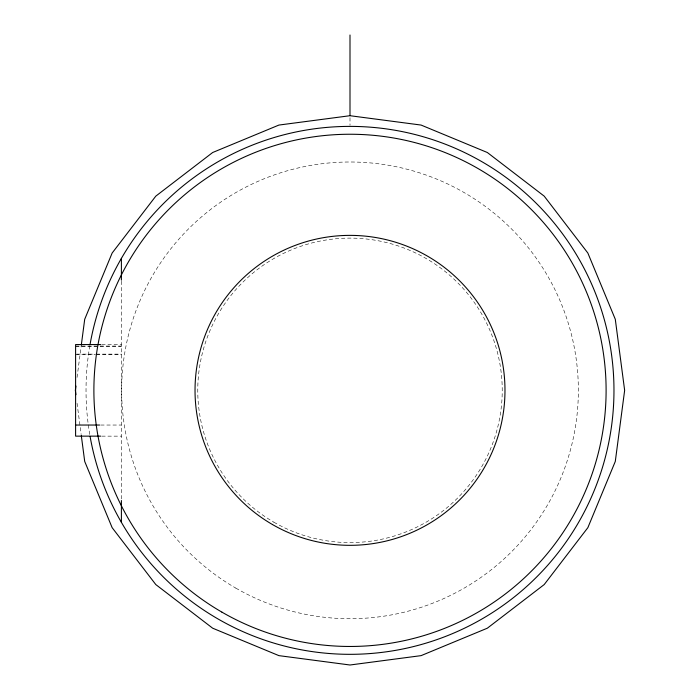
<?xml version="1.0" encoding="UTF-8"?>
<svg xmlns="http://www.w3.org/2000/svg" width="700" height="700" viewBox="0 0 700 700"><rect width="100%" height="100%" fill="white"/><g stroke="black" fill="none" stroke-linecap="round" stroke-linejoin="round"><path stroke-width="0.53" stroke-dasharray="3.5 2.62" d="M77.053 377.431L81.305 345.118M101.771 344.558L121.398 344.558M75.6 346.054L121.398 346.054M75.6 346.517L121.398 346.517M76.694 354.13L95.226 354.13M96.32 354.13L121.398 354.13M75.6 354.594L95.226 354.594M96.32 354.594L121.398 354.594M100.678 425.04L121.398 425.04M101.771 436.144L121.398 436.144M77.053 403.279L81.165 434.507M350 117.679L350 125.291M121.398 281.216L121.398 499.485M89.74 434.473A263.97 263.97 0 0 1 89.924 345.17M273.884 522.191A152.232 152.232 0 0 0 502.233 390.355A152.232 152.232 0 0 0 273.884 258.51A152.232 152.232 0 0 0 273.884 522.191M235.821 588.114A228.358 228.358 0 0 0 578.358 390.355A228.358 228.358 0 0 0 235.821 192.596A228.358 228.358 0 0 0 235.821 588.114"/><path stroke-width="1.05" d="M75.924 386.041L75.355 390.355L75.924 394.66M81.305 345.118L84.709 319.27L112.149 253.032L155.794 196.149L212.678 152.504L278.915 125.064L350 115.71L421.085 125.064L487.323 152.504L544.206 196.149L587.851 253.032L615.291 319.27L624.645 390.355L615.291 461.44L587.851 527.678L544.206 584.561L487.323 628.206L421.085 655.637L350 665L278.915 655.637L212.678 628.206L155.794 584.561L112.149 527.678L84.709 461.44L81.305 435.592M100.678 344.558L75.6 344.558L75.6 436.144L100.678 436.144M75.6 425.04L99.593 425.04M350 35L350 115.5M121.398 258.37L121.398 280.184M121.398 500.526L121.398 522.34M90.116 344.102A263.97 263.97 0 0 1 495.171 169.89A263.97 263.97 0 0 1 495.171 610.82A263.97 263.97 0 0 1 90.116 436.608M221.944 612.15A256.104 256.104 0 0 0 606.104 390.355A256.104 256.104 0 0 0 221.944 168.56A256.104 256.104 0 0 0 221.944 612.15M272.51 524.562A154.98 154.98 0 0 0 504.98 390.355A154.98 154.98 0 0 0 272.51 256.139A154.98 154.98 0 0 0 272.51 524.562"/></g></svg>
